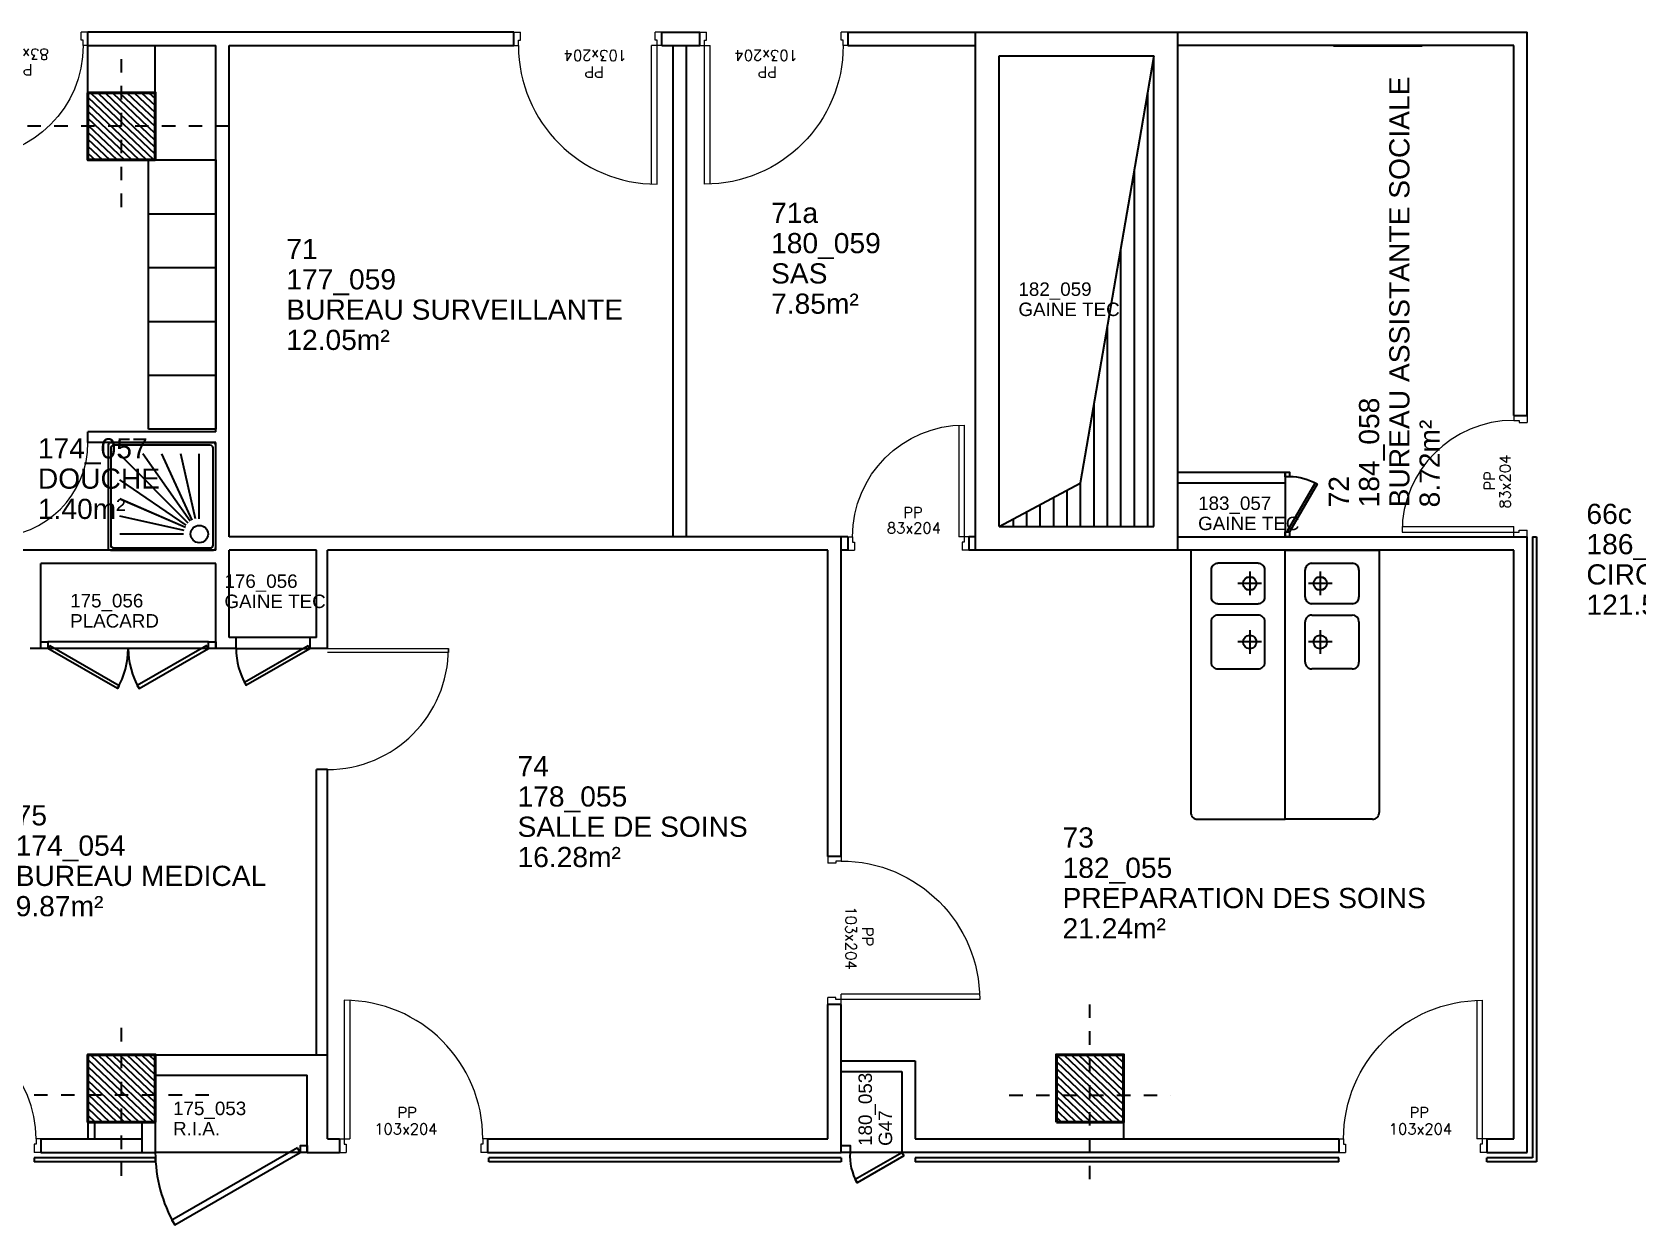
# Model space of a CAD drawing. Header units: metres. Extents: x -8 to 211, y -5 to 116.
# Drawn here: x 173.83 to 185.77, y 51.78 to 60.65 of the extents above; entities that cross this region are included whole.
import ezdxf
from ezdxf.enums import TextEntityAlignment as Align

# ---------------------------------------------------------------- set-up
doc = ezdxf.new("R2010")
doc.units = ezdxf.units.M
doc.header["$LTSCALE"] = 0.6
doc.header["$MEASUREMENT"] = 0
doc.linetypes.add('CACHÉ', pattern=[0.25, 0.125, -0.125])
doc.linetypes.add('CONTINU', pattern=[0])
doc.layers.get('0').update_dxf_attribs({"linetype": 'CONTINUOUS'})
for name, color, linetype in [('001axes', 1, 'CONTINUOUS'), ('006 sanitaire', 5, 'CONTINUOUS'), ('009 main courante', 181, 'CONTINUOUS'), ('A_AGENC', 204, 'CONTINUOUS'), ('A_EQMP', 142, 'CONTINUOUS'), ('A_Etiqu_Gaine', 8, 'CONTINUOUS'), ('A_Etiqu_Gaine_ancien', 8, 'CONTINUOUS'), ('A_Etiqu_Gaine_code', 8, 'CONTINUOUS'), ('A_Etiqu_Local', 8, 'CONTINUOUS'), ('A_Etiqu_Local_ancien', 8, 'CONTINUOUS'), ('A_HACH_STRUC', 7, 'CONTINUOUS'), ('A_MUR_CLOIS', 8, 'CONTINU'), ('futur', 30, 'CONTINUOUS')]:
    doc.layers.add(name, color=color, linetype=linetype)
doc.layers.add('A_MURS_STRU', color=7, linetype='CONTINU', lineweight=40)
doc.layers.add('A_PORTE', color=8, linetype='CONTINU', lineweight=0)
doc.styles.add('Attribut', font='arial.ttf')
doc.styles.add('ROMANS8', font='romans8', dxfattribs={"height": 10})

# ---------------------------------------------------------------- blocks, each defined once
blk = doc.blocks.new('A_Etiqu_Local')
at = {"style": 'Attribut', "flags": 1}
for tag, p in [('CODE_HOPITAL', (-0.446, 1.632)), ('CODE_SITE', (-0.446, 1.407)), ('CODE_BATIMENT', (-0.446, 1.182)), ('CODE_SECTEUR', (-0.446, 0.957)), ('CODE_ETAGE', (-0.446, 0.732)), ('NOM_NORMALISE', (-0.446, -0.843)), ('SECTEUR_ACTIVITE', (-0.446, -1.068)), ('SOUS_SECTEUR_ACTIVITE', (-0.446, -1.293)), ('VOLUME', (-0.446, -1.518)), ('SERVICE', (-0.446, -1.743)), ('CODE_UG', (-0.446, -1.968)), ('CODE_UA', (-0.446, -2.193)), ('CODE_POLE', (-0.446, -2.418)), ('OCCUPANT_EXTERNE', (-0.446, -2.643)), ('DISPONIBILITE', (-0.446, -2.868)), ('ACCES_HANDICAPES', (-0.446, -3.093)), ('NATURE_SOL', (-0.446, -3.318)), ('RISQUE_LABORATOIRE', (-0.446, -3.543)), ('AMIANTE', (-0.446, -3.768))]:
    blk.add_attdef(tag, p, '', height=0.15, dxfattribs=at)
at = {"layer": 'A_Etiqu_Local', "style": 'Attribut'}
for tag, p in [('CODE_PIECE', (-0.446, 0.282)), ('NOM_USAGE', (-0.446, 0.057)), ('SURFACE', (-0.446, -0.168))]:
    blk.add_attdef(tag, p, '', height=0.15, dxfattribs=at)
at = {"layer": 'A_Etiqu_Local_ancien', "style": 'Attribut'}
blk.add_attdef('CODE_PIECE_ANCIEN', (-0.446, 0.507), '', height=0.15, dxfattribs=at)
blk = doc.blocks.new('A_Etiqu_Gaine')
at = {"style": 'Attribut', "flags": 1}
for tag, p in [('CODE_HOPITAL', (-0.432, 0.865)), ('CODE_SITE', (-0.432, 0.715)), ('CODE_BATIMENT', (-0.432, 0.565)), ('CODE_SECTEUR', (-0.432, 0.415)), ('CODE_ETAGE', (-0.432, 0.265)), ('NOM_NORMALISE', (-0.432, -0.335)), ('SECTEUR_ACTIVITE', (-0.432, -0.485)), ('SOUS_SECTEUR_ACTIVITE', (-0.432, -0.635)), ('SURFACE', (-0.432, -0.785)), ('CODE_UG', (-0.432, -0.935)), ('CODE_POLE', (-0.432, -1.085)), ('AMIANTE', (-0.432, -1.235))]:
    blk.add_attdef(tag, p, '', height=0.1, dxfattribs=at)
at = {"layer": 'A_Etiqu_Gaine', "style": 'Attribut'}
blk.add_attdef('NOM_USAGE', (-0.432, -0.185), '', height=0.1, dxfattribs=at)
at = {"layer": 'A_Etiqu_Gaine_ancien', "style": 'Attribut'}
blk.add_attdef('CODE_PIECE_ANCIEN', (-0.432, 0.115), '', height=0.1, dxfattribs=at)
at = {"layer": 'A_Etiqu_Gaine_code', "style": 'Attribut'}
blk.add_attdef('CODE_PIECE', (-0.432, -0.035), '', height=0.1, dxfattribs=at)
blk = doc.blocks.new('P80-bt10')
for p, q in [((0.035, 0.93), (0.035, 0.1)), ((0.075, 0.929), (0.075, 0.1)), ((0, 0.1), (0, 0)), ((0, 0.1), (0.035, 0.1)), ((0, 0), (0.05, 0)), ((0.035, 0.1), (0.075, 0.1)), ((0.035, 0.1), (0.035, 0.06)), ((0.035, 0.06), (0.05, 0.06)), ((0.05, 0.06), (0.05, 0)), ((0.865, 0.06), (0.85, 0.06)), ((0.85, 0.06), (0.85, 0)), ((0.9, 0), (0.85, 0)), ((0.865, 0.1), (0.865, 0.06)), ((0.9, 0.1), (0.865, 0.1)), ((0.9, 0.1), (0.9, 0))]:
    blk.add_line(p, q)
blk.add_arc((0.035, 0.1), 0.83, 0, 90)
at = {"style": 'ROMANS8'}
for tag, p in [('DEF', (0.416, 0.239)), ('DIM', (0.409, 0.124))]:
    blk.add_attdef(tag, text='', height=0.08, dxfattribs=at).set_placement(p, align=Align.CENTER)
blk = doc.blocks.new('BATI-10')
for p, q in [((0, 0.1), (0, 0)), ((0, 0.1), (0.035, 0.1)), ((0, 0), (0.05, 0)), ((0.035, 0.1), (0.035, 0.06)), ((0.035, 0.06), (0.05, 0.06)), ((0.05, 0.06), (0.05, 0))]:
    blk.add_line(p, q)
blk = doc.blocks.new('P100-bt10')
for p, q in [((0.035, 1.13), (0.035, 0.1)), ((0.075, 1.129), (0.075, 0.1)), ((0.035, 0.1), (0.075, 0.1))]:
    blk.add_line(p, q)
blk.add_arc((0.035, 0.1), 1.03, 0, 90)
blk.add_blockref('BATI-10', (0, 0))
at = {"xscale": -1}
blk.add_blockref('BATI-10', (1.1, 0), dxfattribs=at)
at = {"style": 'ROMANS8'}
for tag, p in [('DEF', (0.502, 0.256)), ('DIM', (0.493, 0.134))]:
    blk.add_attdef(tag, text='', height=0.08, dxfattribs=at).set_placement(p, align=Align.CENTER)

msp = doc.modelspace()

# ---------------------------------------------------------------- hatches: boundary and pattern name
at = {"layer": 'A_HACH_STRUC', "linetype": 'Continuous'}
h = msp.add_hatch(dxfattribs=at)
h.set_pattern_fill('ANSI31', color=8, scale=0.3, angle=-88.5553, style=0)
h.set_pattern_definition([(316.445, (174.249875, 59.695985), (0.0258395, 0.0271766), [])])
h.paths.add_polyline_path([(174.75, 60.196), (174.25, 60.196), (174.25, 59.696), (174.75, 59.696)])
h = msp.add_hatch(dxfattribs=at)
h.set_pattern_fill('ANSI31', color=8, scale=0.3, angle=-88.5553, style=0)
h.set_pattern_definition([(316.4447, (174.24987, 52.545985), (0.02583954, 0.02717661), [])])
h.paths.add_polyline_path([(174.75, 53.046), (174.25, 53.046), (174.25, 52.546), (174.75, 52.546)])
h.paths.add_polyline_path([(181.95, 53.046), (181.45, 53.046), (181.45, 52.546), (181.95, 52.546)])

# ---------------------------------------------------------------- linework, layer by layer
at = {"layer": '001axes', "color": 8, "linetype": 'CACHÉ'}
for p, q in [((174.5, 59.346), (174.5, 60.546)), ((175.3, 59.946), (173.7, 59.946)), ((174.5, 52.146), (174.5, 53.346)), ((181.7, 52.121), (181.7, 53.421)), ((175.15, 52.746), (173.85, 52.746)), ((181.1, 52.746), (182.3, 52.746))]:
    msp.add_line(p, q, dxfattribs=at)
at = {"layer": '006 sanitaire', "color": 8, "linetype": 'Continuous'}
for p, q in [((174.4, 57.578), (174.4, 56.816)), ((174.417, 57.596), (175.18, 57.596)), ((174.42, 57.556), (174.42, 56.833)), ((175.16, 57.576), (174.44, 57.576)), ((175.01, 57.011), (174.659, 57.511)), ((175.024, 57.02), (174.8, 57.511)), ((175.049, 57.028), (174.941, 57.511)), ((175.078, 57.03), (175.078, 57.511)), ((175.18, 56.833), (175.18, 57.556)), ((175.2, 56.816), (175.2, 57.576)), ((174.995, 56.996), (174.488, 57.506)), ((174.98, 56.981), (174.488, 57.318)), ((174.98, 56.982), (174.488, 57.318)), ((174.976, 56.965), (174.488, 57.177)), ((174.976, 56.964), (174.488, 57.176)), ((174.966, 56.943), (174.488, 57.048)), ((174.961, 56.916), (174.488, 56.916)), ((174.42, 56.796), (175.18, 56.796)), ((174.44, 56.813), (175.16, 56.813)), ((182.45, 56.796), (182.45, 54.846)), ((183.15, 56.796), (182.45, 56.796)), ((183.15, 56.796), (183.85, 56.796)), ((183.15, 54.796), (183.15, 56.796)), ((183.15, 54.796), (183.15, 56.796)), ((183.85, 56.796), (183.85, 54.846)), ((182.95, 56.699), (182.65, 56.699)), ((183.35, 56.699), (183.65, 56.699)), ((182.6, 56.649), (182.6, 56.448)), ((182.888, 56.637), (182.888, 56.461)), ((183, 56.448), (183, 56.649)), ((183.3, 56.448), (183.3, 56.649)), ((183.412, 56.637), (183.412, 56.461)), ((183.7, 56.649), (183.7, 56.448)), ((182.975, 56.549), (182.8, 56.549)), ((182.975, 56.548), (182.8, 56.548)), ((183.5, 56.549), (183.324, 56.549)), ((183.5, 56.548), (183.324, 56.548)), ((182.65, 56.398), (182.95, 56.398)), ((183.65, 56.398), (183.35, 56.398)), ((182.6, 56.264), (182.6, 55.964)), ((182.95, 56.314), (182.65, 56.314)), ((182.888, 56.202), (182.888, 56.026)), ((183, 55.964), (183, 56.264)), ((183.3, 55.964), (183.3, 56.264)), ((183.35, 56.314), (183.65, 56.314)), ((183.412, 56.202), (183.412, 56.026)), ((183.7, 56.264), (183.7, 55.964)), ((182.975, 56.114), (182.8, 56.114)), ((183.5, 56.114), (183.324, 56.114)), ((182.65, 55.914), (182.95, 55.914)), ((182.65, 55.914), (182.95, 55.914)), ((183.65, 55.914), (183.35, 55.914)), ((182.5, 54.796), (183.15, 54.796)), ((183.8, 54.796), (183.15, 54.796))]:
    msp.add_line(p, q, dxfattribs=at)
for centre, radius in [((175.078, 56.916), 0.0647), ((182.888, 56.549), 0.05), ((182.888, 56.548), 0.05), ((183.412, 56.549), 0.05), ((183.412, 56.548), 0.05), ((182.888, 56.114), 0.05), ((183.412, 56.114), 0.05)]:
    msp.add_circle(centre, radius, dxfattribs=at)
for centre, radius, start, end in [((174.419, 57.577), 0.0183, 84.6417, 178.9839), ((174.419, 57.578), 0.0183, 84.6417, 178.9839), ((174.44, 57.556), 0.02, 90.0014, 180.0015), ((175.16, 57.556), 0.02, 359.9985, 89.9986), ((175.18, 57.576), 0.02, 359.9218, 89.9218), ((174.42, 56.816), 0.02, 180.0014, 270.0015), ((174.44, 56.834), 0.02, 180.0014, 270.0015), ((174.44, 56.833), 0.02, 180.0014, 270.0015), ((175.16, 56.834), 0.02, 269.9971, 359.9972), ((175.16, 56.833), 0.02, 269.9971, 359.9972), ((175.18, 56.816), 0.02, 269.9971, 359.9972), ((182.65, 56.649), 0.05, 90.0016, 180.0017), ((182.65, 56.648), 0.05, 90.0016, 180.0017), ((182.95, 56.649), 0.05, 0.0039, 90.004), ((182.95, 56.648), 0.05, 0.0039, 90.004), ((183.35, 56.649), 0.05, 89.9982, 179.9983), ((183.35, 56.648), 0.05, 89.9982, 179.9983), ((183.65, 56.649), 0.05, 0.0005, 90.0006), ((183.65, 56.648), 0.05, 0.0005, 90.0006), ((182.65, 56.449), 0.05, 179.9993, 269.9994), ((182.65, 56.448), 0.05, 179.9993, 269.9994), ((182.95, 56.449), 0.05, 269.9999, 360), ((182.95, 56.448), 0.05, 269.9999, 360), ((183.35, 56.449), 0.05, 180.0022, 270.0023), ((183.35, 56.448), 0.05, 180.0022, 270.0023), ((183.65, 56.449), 0.05, 270.0028, 0.0029), ((183.65, 56.448), 0.05, 270.0028, 0.0029), ((182.65, 56.264), 0.05, 90.0022, 180.0023), ((182.95, 56.264), 0.05, 0.0039, 90.004), ((183.35, 56.264), 0.05, 89.9982, 179.9983), ((183.65, 56.264), 0.05, 360, 90), ((182.65, 55.964), 0.05, 179.9993, 269.9994), ((182.95, 55.964), 0.05, 269.9999, 360), ((183.35, 55.964), 0.05, 180.0022, 270.0023), ((183.65, 55.964), 0.05, 270.0028, 0.0029), ((182.5, 54.846), 0.05, 179.9993, 269.9994), ((183.8, 54.846), 0.05, 270.0028, 0.0029)]:
    msp.add_arc(centre, radius, start, end, dxfattribs=at)
at = {"layer": '009 main courante', "color": 8, "linetype": 'Continuous'}
for p, q in [((184.99, 56.896), (184.99, 52.281)), ((184.99, 56.896), (185.02, 56.896)), ((185.02, 56.896), (185.02, 52.251)), ((173.85, 52.281), (173.85, 52.251)), ((174.75, 52.281), (173.85, 52.281)), ((174.75, 52.281), (174.75, 52.251)), ((177.23, 52.251), (177.23, 52.281)), ((179.85, 52.281), (177.23, 52.281)), ((179.85, 52.281), (179.85, 52.251)), ((180.4, 52.281), (180.4, 52.251)), ((183.55, 52.281), (180.4, 52.281)), ((183.55, 52.251), (183.55, 52.281)), ((184.65, 52.251), (184.65, 52.281)), ((184.99, 52.281), (184.65, 52.281)), ((174.75, 52.251), (173.85, 52.251)), ((179.85, 52.251), (177.23, 52.251)), ((183.55, 52.251), (180.4, 52.251)), ((185.02, 52.251), (184.65, 52.251))]:
    msp.add_line(p, q, dxfattribs=at)
at = {"layer": 'A_AGENC', "color": 8, "linetype": 'Continuous'}
for p, q in [((175.9, 56.146), (175.35, 56.146)), ((175.2, 56.066), (173.9, 56.066)), ((175.35, 56.066), (175.9, 56.066)), ((175.88, 52.321), (174.75, 52.321))]:
    msp.add_line(p, q, dxfattribs=at)
for points in [[(183.184, 57.34), (183.15, 57.34), (183.15, 57.377), (183.184, 57.377)], [(183.169, 56.941), (183.373, 57.294), (183.388, 57.286), (183.184, 56.933)], [(183.184, 56.896), (183.15, 56.896), (183.15, 56.933), (183.184, 56.933)], [(173.966, 56.088), (174.483, 55.79), (174.47, 55.768), (173.953, 56.066)], [(175.134, 56.088), (174.617, 55.79), (174.63, 55.768), (175.146, 56.066)], [(175.888, 56.086), (175.413, 55.812), (175.425, 55.792), (175.9, 56.066)], [(175.808, 52.356), (174.875, 51.817), (174.895, 51.782), (175.829, 52.321)], [(179.85, 52.321), (179.85, 52.371), (179.916, 52.371), (179.916, 52.321)], [(180.315, 52.295), (179.969, 52.095), (179.954, 52.121), (180.3, 52.321)]]:
    msp.add_lwpolyline(points, close=True, dxfattribs=at)
for points in [[(173.9, 56.066), (173.9, 56.116), (173.953, 56.116), (173.953, 56.066)], [(175.146, 56.066), (175.146, 56.116), (175.2, 56.116), (175.2, 56.066)], [(175.83, 52.321), (175.83, 52.371), (175.88, 52.371), (175.88, 52.321)]]:
    msp.add_lwpolyline(points, dxfattribs=at)
for centre, radius, start, end in [((183.184, 56.933), 0.408, 60, 90), ((173.953, 56.066), 0.596, 330, 0), ((175.146, 56.066), 0.596, 180, 210), ((175.9, 56.066), 0.548, 180, 210), ((175.829, 52.321), 1.078, 180, 210), ((180.315, 52.295), 0.4, 176.2757, 210)]:
    msp.add_arc(centre, radius, start, end, dxfattribs=at)
at = {"layer": 'A_EQMP', "color": 8, "linetype": 'Continuous'}
msp.add_line((174.7, 57.696), (174.7, 59.696), dxfattribs=at)
for points in [[(174.7, 59.696), (175.2, 59.696)], [(175.2, 59.696), (175.2, 57.696), (174.7, 57.696)], [(174.7, 59.296), (175.2, 59.296)], [(174.7, 58.896), (175.2, 58.896)], [(174.7, 58.496), (175.2, 58.496)], [(174.7, 58.096), (175.2, 58.096)]]:
    msp.add_lwpolyline(points, dxfattribs=at)
at = {"layer": 'A_MUR_CLOIS', "color": 8, "linetype": 'Continuous'}
for p, q in [((177.416, 60.646), (174.25, 60.646)), ((174.25, 60.196), (174.25, 60.646)), ((177.416, 60.546), (177.416, 60.646)), ((178.516, 60.546), (178.516, 60.646)), ((178.516, 60.646), (178.8, 60.646)), ((178.8, 60.546), (178.8, 60.646)), ((179.9, 60.646), (179.9, 60.546)), ((179.9, 60.646), (184.95, 60.646)), ((182.35, 60.646), (182.35, 56.796)), ((184.95, 57.796), (184.95, 60.646)), ((174.25, 60.546), (175.2, 60.546)), ((174.75, 60.196), (174.75, 60.546)), ((175.2, 57.676), (175.2, 60.546)), ((175.3, 56.896), (175.3, 60.546)), ((175.3, 60.546), (177.416, 60.546)), ((178.516, 60.546), (178.8, 60.546)), ((178.6, 56.896), (178.6, 60.546)), ((178.7, 56.896), (178.7, 60.546)), ((179.9, 60.546), (180.85, 60.546)), ((184.85, 60.546), (182.35, 60.546)), ((184.85, 57.796), (184.85, 60.546)), ((181.025, 56.971), (181.025, 60.471)), ((181.025, 60.471), (182.175, 60.471)), ((182.175, 60.471), (182.08, 59.92)), ((182.175, 56.971), (182.175, 60.471)), ((182.128, 60.2), (182.128, 56.971)), ((182.08, 59.92), (181.628, 57.295)), ((182.028, 59.62), (182.028, 56.971)), ((181.928, 59.039), (181.928, 56.971)), ((181.828, 58.459), (181.828, 56.971)), ((181.728, 57.879), (181.728, 56.971)), ((184.85, 57.796), (184.95, 57.796)), ((175.2, 57.676), (174.25, 57.676)), ((174.25, 57.596), (174.25, 57.676)), ((175.2, 57.596), (174.25, 57.596)), ((175.2, 56.796), (175.2, 57.596)), ((181.025, 56.971), (181.628, 57.295)), ((181.628, 57.299), (181.628, 56.971)), ((182.35, 57.376), (183.15, 57.376)), ((182.35, 57.296), (183.15, 57.296)), ((183.15, 57.376), (183.15, 56.896)), ((181.428, 57.188), (181.428, 56.971)), ((181.528, 57.242), (181.528, 56.971)), ((181.228, 57.08), (181.228, 56.971)), ((181.328, 57.134), (181.328, 56.971)), ((181.025, 56.971), (182.175, 56.971)), ((181.128, 57.027), (181.128, 56.971)), ((175.2, 56.796), (173.45, 56.796)), ((179.9, 56.896), (175.3, 56.896)), ((175.3, 56.146), (175.3, 56.796)), ((175.95, 56.796), (175.3, 56.796)), ((175.95, 56.146), (175.95, 56.796)), ((179.75, 56.796), (176.03, 56.796)), ((176.03, 56.066), (176.03, 56.796)), ((179.75, 54.521), (179.75, 56.796)), ((179.85, 54.521), (179.85, 56.896)), ((179.9, 56.796), (179.85, 56.796)), ((179.9, 56.896), (179.9, 56.796)), ((180.8, 56.896), (180.8, 56.796)), ((180.85, 56.896), (180.8, 56.896)), ((184.85, 56.796), (180.8, 56.796)), ((182.35, 56.896), (184.95, 56.896)), ((184.85, 52.421), (184.85, 56.796)), ((184.95, 52.321), (184.95, 56.896)), ((175.2, 56.696), (173.9, 56.696)), ((173.9, 56.066), (173.9, 56.696)), ((175.2, 56.066), (175.2, 56.696)), ((175.146, 56.116), (173.953, 56.116)), ((175.35, 56.146), (175.3, 56.146)), ((175.35, 56.146), (175.35, 56.066)), ((175.9, 56.146), (175.9, 56.066)), ((175.95, 56.146), (175.9, 56.146)), ((173.9, 56.066), (173.82, 56.066)), ((175.35, 56.066), (175.2, 56.066)), ((176.03, 56.066), (175.9, 56.066)), ((175.95, 53.046), (175.95, 55.166)), ((176.03, 55.166), (175.95, 55.166)), ((176.03, 52.421), (176.03, 55.166)), ((179.85, 54.521), (179.75, 54.521)), ((179.75, 52.421), (179.75, 53.421)), ((179.85, 53.421), (179.75, 53.421)), ((179.85, 52.321), (179.85, 53.421)), ((174.75, 53.046), (176.03, 53.046)), ((179.855, 53.001), (180.4, 53.001)), ((180.4, 53.001), (180.4, 52.421)), ((174.75, 52.896), (175.88, 52.896)), ((175.88, 52.321), (175.88, 52.896)), ((179.85, 52.921), (180.3, 52.921)), ((180.3, 52.921), (180.3, 52.321)), ((174.25, 52.546), (174.25, 52.421)), ((174.3, 52.546), (174.3, 52.421)), ((174.65, 52.546), (174.65, 52.321)), ((174.75, 52.546), (174.75, 52.321)), ((181.95, 52.546), (181.95, 52.421)), ((173.9, 52.421), (174.65, 52.421)), ((173.9, 52.421), (173.9, 52.321)), ((176.03, 52.421), (176.121, 52.421)), ((176.121, 52.421), (176.121, 52.321)), ((177.221, 52.421), (179.75, 52.421)), ((177.221, 52.421), (177.221, 52.321)), ((180.4, 52.421), (183.55, 52.421)), ((183.55, 52.421), (183.55, 52.321)), ((184.65, 52.421), (184.85, 52.421)), ((184.65, 52.421), (184.65, 52.321)), ((173.9, 52.321), (174.75, 52.321)), ((175.88, 52.321), (176.121, 52.321)), ((177.221, 52.321), (179.85, 52.321)), ((183.55, 52.321), (179.916, 52.321)), ((184.65, 52.321), (184.95, 52.321))]:
    msp.add_line(p, q, dxfattribs=at)
msp.add_lwpolyline([(180.85, 56.796), (180.85, 60.646)], dxfattribs=at)
at = {"layer": 'A_MURS_STRU', "color": 8, "linetype": 'Continuous'}
msp.add_line((183.15, 56.796), (183.15, 56.796), dxfattribs=at)
msp.add_line((183.15, 56.796), (183.15, 56.796), dxfattribs=at)
for points in [[(174.75, 59.696), (174.25, 59.696), (174.25, 60.196), (174.75, 60.196)], [(174.75, 52.546), (174.25, 52.546), (174.25, 53.046), (174.75, 53.046)], [(181.45, 52.546), (181.45, 53.046), (181.95, 53.046), (181.95, 52.546)]]:
    msp.add_lwpolyline(points, close=True, dxfattribs=at)
at = {"layer": 'A_PORTE', "color": 8, "linetype": 'Continuous'}
for p, q in [((176.03, 56.066), (176.93, 56.066)), ((176.93, 56.036), (176.03, 56.036)), ((176.93, 56.066), (176.93, 56.036)), ((176.13, 52.421), (176.171, 52.421))]:
    msp.add_line(p, q, dxfattribs=at)
for centre, radius in [((173.55, 57.596), 0.7), ((176.03, 56.066), 0.9)]:
    msp.add_arc(centre, radius, 270, 0, dxfattribs=at)
at = {"layer": 'futur', "color": 8}
for p, q in [((183.511, 60.646), (184.17, 60.646)), ((183.511, 60.545), (184.17, 60.545))]:
    msp.add_line(p, q, dxfattribs=at)

# ---------------------------------------------------------------- block references
at = {"layer": 'A_Etiqu_Gaine', "color": 8}
for p, values in [((181.6, 58.721), {'CODE_PIECE': '182_059', 'NOM_USAGE': 'GAINE TEC'}), ((182.936, 57.13), {'CODE_PIECE': '183_057', 'NOM_USAGE': 'GAINE TEC'}), ((175.697, 56.551), {'CODE_PIECE': '176_056', 'NOM_USAGE': 'GAINE TEC'}), ((174.55, 56.406), {'CODE_PIECE': '175_056', 'NOM_USAGE': 'PLACARD'}), ((175.315, 52.633), {'CODE_PIECE': '175_053', 'NOM_USAGE': 'R.I.A.'})]:
    msp.add_blockref('A_Etiqu_Gaine', p, dxfattribs=at).add_auto_attribs(values)
at = {"layer": 'A_Etiqu_Gaine', "color": 8, "rotation": 90}
msp.add_blockref('A_Etiqu_Gaine', (180.044, 52.801), dxfattribs=at).add_auto_attribs({'CODE_PIECE': '180_053', 'NOM_USAGE': 'G47'})
at = {"layer": 'A_Etiqu_Local', "color": 8}
ref = msp.add_blockref('A_Etiqu_Local', (184.132, 57.56), dxfattribs=dict(at, rotation=90))
ref.add_attrib('CODE_PIECE', '184_058', (183.85, 57.114), dxfattribs={"height": 0.15, "rotation": 90, "style": 'Attribut'})
ref.add_attrib('CODE_PIECE_ANCIEN', '72', (183.625, 57.114), dxfattribs={"layer": 'A_Etiqu_Local_ancien', "height": 0.15, "rotation": 90, "style": 'Attribut'})
ref.add_attrib('NOM_USAGE', 'BUREAU ASSISTANTE SOCIALE', (184.075, 57.114), dxfattribs={"height": 0.15, "rotation": 90, "style": 'Attribut'})
ref.add_attrib('SURFACE', '8.72m²', (184.3, 57.114), dxfattribs={"height": 0.15, "rotation": 90, "style": 'Attribut'})
ref = msp.add_blockref('A_Etiqu_Local', (179.775, 58.721), dxfattribs=at)
ref.add_attrib('CODE_PIECE', '180_059', (179.329, 59.003), dxfattribs={"height": 0.15, "style": 'Attribut'})
ref.add_attrib('CODE_PIECE_ANCIEN', '71a', (179.329, 59.228), dxfattribs={"layer": 'A_Etiqu_Local_ancien', "height": 0.15, "style": 'Attribut'})
ref.add_attrib('NOM_USAGE', 'SAS', (179.329, 58.778), dxfattribs={"height": 0.15, "style": 'Attribut'})
ref.add_attrib('SURFACE', '7.85m²', (179.329, 58.553), dxfattribs={"height": 0.15, "style": 'Attribut'})
ref = msp.add_blockref('A_Etiqu_Local', (176.171, 58.452), dxfattribs=at)
ref.add_attrib('CODE_PIECE', '177_059', (175.725, 58.734), dxfattribs={"height": 0.15, "style": 'Attribut'})
ref.add_attrib('CODE_PIECE_ANCIEN', '71', (175.725, 58.959), dxfattribs={"layer": 'A_Etiqu_Local_ancien', "height": 0.15, "style": 'Attribut'})
ref.add_attrib('NOM_USAGE', 'BUREAU SURVEILLANTE', (175.725, 58.509), dxfattribs={"height": 0.15, "style": 'Attribut'})
ref.add_attrib('SURFACE', '12.05m²', (175.725, 58.284), dxfattribs={"height": 0.15, "style": 'Attribut'})
ref = msp.add_blockref('A_Etiqu_Local', (174.325, 57.196), dxfattribs=at)
ref.add_attrib('CODE_PIECE', '174_057', (173.878, 57.478), dxfattribs={"height": 0.15, "style": 'Attribut'})
ref.add_attrib('NOM_USAGE', 'DOUCHE', (173.878, 57.253), dxfattribs={"height": 0.15, "style": 'Attribut'})
ref.add_attrib('SURFACE', '1.40m²', (173.878, 57.028), dxfattribs={"height": 0.15, "style": 'Attribut'})
ref = msp.add_blockref('A_Etiqu_Local', (185.837, 56.484), dxfattribs=at)
ref.add_attrib('CODE_PIECE', '186_056', (185.391, 56.766), dxfattribs={"height": 0.15, "style": 'Attribut'})
ref.add_attrib('CODE_PIECE_ANCIEN', '66c', (185.391, 56.991), dxfattribs={"layer": 'A_Etiqu_Local_ancien', "height": 0.15, "style": 'Attribut'})
ref.add_attrib('NOM_USAGE', 'CIRCULATION', (185.391, 56.541), dxfattribs={"height": 0.15, "style": 'Attribut'})
ref.add_attrib('SURFACE', '121.53m²', (185.391, 56.316), dxfattribs={"height": 0.15, "style": 'Attribut'})
ref = msp.add_blockref('A_Etiqu_Local', (177.89, 54.609), dxfattribs=at)
ref.add_attrib('CODE_PIECE', '178_055', (177.444, 54.891), dxfattribs={"height": 0.15, "style": 'Attribut'})
ref.add_attrib('CODE_PIECE_ANCIEN', '74', (177.444, 55.116), dxfattribs={"layer": 'A_Etiqu_Local_ancien', "height": 0.15, "style": 'Attribut'})
ref.add_attrib('NOM_USAGE', 'SALLE DE SOINS', (177.444, 54.666), dxfattribs={"height": 0.15, "style": 'Attribut'})
ref.add_attrib('SURFACE', '16.28m²', (177.444, 54.441), dxfattribs={"height": 0.15, "style": 'Attribut'})
ref = msp.add_blockref('A_Etiqu_Local', (174.159, 54.244), dxfattribs=at)
ref.add_attrib('CODE_PIECE', '174_054', (173.713, 54.526), dxfattribs={"height": 0.15, "style": 'Attribut'})
ref.add_attrib('CODE_PIECE_ANCIEN', '75', (173.713, 54.751), dxfattribs={"layer": 'A_Etiqu_Local_ancien', "height": 0.15, "style": 'Attribut'})
ref.add_attrib('NOM_USAGE', 'BUREAU MEDICAL', (173.713, 54.301), dxfattribs={"height": 0.15, "style": 'Attribut'})
ref.add_attrib('SURFACE', '9.87m²', (173.713, 54.076), dxfattribs={"height": 0.15, "style": 'Attribut'})
ref = msp.add_blockref('A_Etiqu_Local', (181.942, 54.079), dxfattribs=at)
ref.add_attrib('CODE_PIECE', '182_055', (181.496, 54.361), dxfattribs={"height": 0.15, "style": 'Attribut'})
ref.add_attrib('CODE_PIECE_ANCIEN', '73', (181.496, 54.586), dxfattribs={"layer": 'A_Etiqu_Local_ancien', "height": 0.15, "style": 'Attribut'})
ref.add_attrib('NOM_USAGE', 'PREPARATION DES SOINS', (181.496, 54.136), dxfattribs={"height": 0.15, "style": 'Attribut'})
ref.add_attrib('SURFACE', '21.24m²', (181.496, 53.911), dxfattribs={"height": 0.15, "style": 'Attribut'})
at = {"layer": 'A_PORTE', "color": 8}
ref = msp.add_blockref('P80-bt10', (173.35, 60.646), dxfattribs=dict(at, xscale=-1, rotation=180))
ref.add_attrib('DEF', 'PP', dxfattribs={"layer": '0', "height": 0.08, "rotation": 180, "style": 'ROMANS8'}).set_placement((173.766, 60.407), align=Align.CENTER)
ref.add_attrib('DIM', '83x204', dxfattribs={"layer": '0', "height": 0.08, "rotation": 180, "style": 'ROMANS8'}).set_placement((173.758, 60.522), align=Align.CENTER)
for name, p, rotation, values in [('P100-bt10', (178.516, 60.646), 180, {'DEF': 'PP', 'DIM': '103x204'}), ('P80-bt10', (184.95, 56.896), 90, {'DEF': 'PP', 'DIM': '83x204'})]:
    msp.add_blockref(name, p, dxfattribs=dict(at, rotation=rotation)).add_auto_attribs(values)
ref = msp.add_blockref('P100-bt10', (178.8, 60.646), dxfattribs=dict(at, xscale=-1, rotation=180))
ref.add_attrib('DEF', 'PP', dxfattribs={"layer": '0', "height": 0.08, "rotation": 180, "style": 'ROMANS8'}).set_placement((179.302, 60.39), align=Align.CENTER)
ref.add_attrib('DIM', '103x204', dxfattribs={"layer": '0', "height": 0.08, "rotation": 180, "style": 'ROMANS8'}).set_placement((179.293, 60.513), align=Align.CENTER)
ref = msp.add_blockref('P80-bt10', (180.8, 56.796), dxfattribs=dict(at, xscale=-1))
ref.add_attrib('DEF', 'PP', dxfattribs={"layer": '0', "height": 0.08, "style": 'ROMANS8'}).set_placement((180.384, 57.035), align=Align.CENTER)
ref.add_attrib('DIM', '83x204', dxfattribs={"layer": '0', "height": 0.08, "style": 'ROMANS8'}).set_placement((180.391, 56.921), align=Align.CENTER)
ref = msp.add_blockref('P100-bt10', (179.75, 53.421), dxfattribs=dict(at, xscale=-1, rotation=270))
ref.add_attrib('DEF', 'PP', dxfattribs={"layer": '0', "height": 0.08, "rotation": 270, "style": 'ROMANS8'}).set_placement((180.006, 53.923), align=Align.CENTER)
ref.add_attrib('DIM', '103x204', dxfattribs={"layer": '0', "height": 0.08, "rotation": 270, "style": 'ROMANS8'}).set_placement((179.883, 53.914), align=Align.CENTER)
for name, p, values in [('P100-bt10', (176.121, 52.321), {'DEF': 'PP', 'DIM': '103x204'}), ('P80-bt10', (173, 52.321), {'DEF': 'PP', 'DIM': '83x204'})]:
    msp.add_blockref(name, p, dxfattribs=at).add_auto_attribs(values)
ref = msp.add_blockref('P100-bt10', (184.65, 52.321), dxfattribs=dict(at, xscale=-1))
ref.add_attrib('DEF', 'PP', dxfattribs={"layer": '0', "height": 0.08, "style": 'ROMANS8'}).set_placement((184.148, 52.577), align=Align.CENTER)
ref.add_attrib('DIM', '103x204', dxfattribs={"layer": '0', "height": 0.08, "style": 'ROMANS8'}).set_placement((184.157, 52.455), align=Align.CENTER)

doc.saveas('drawing.dxf')
